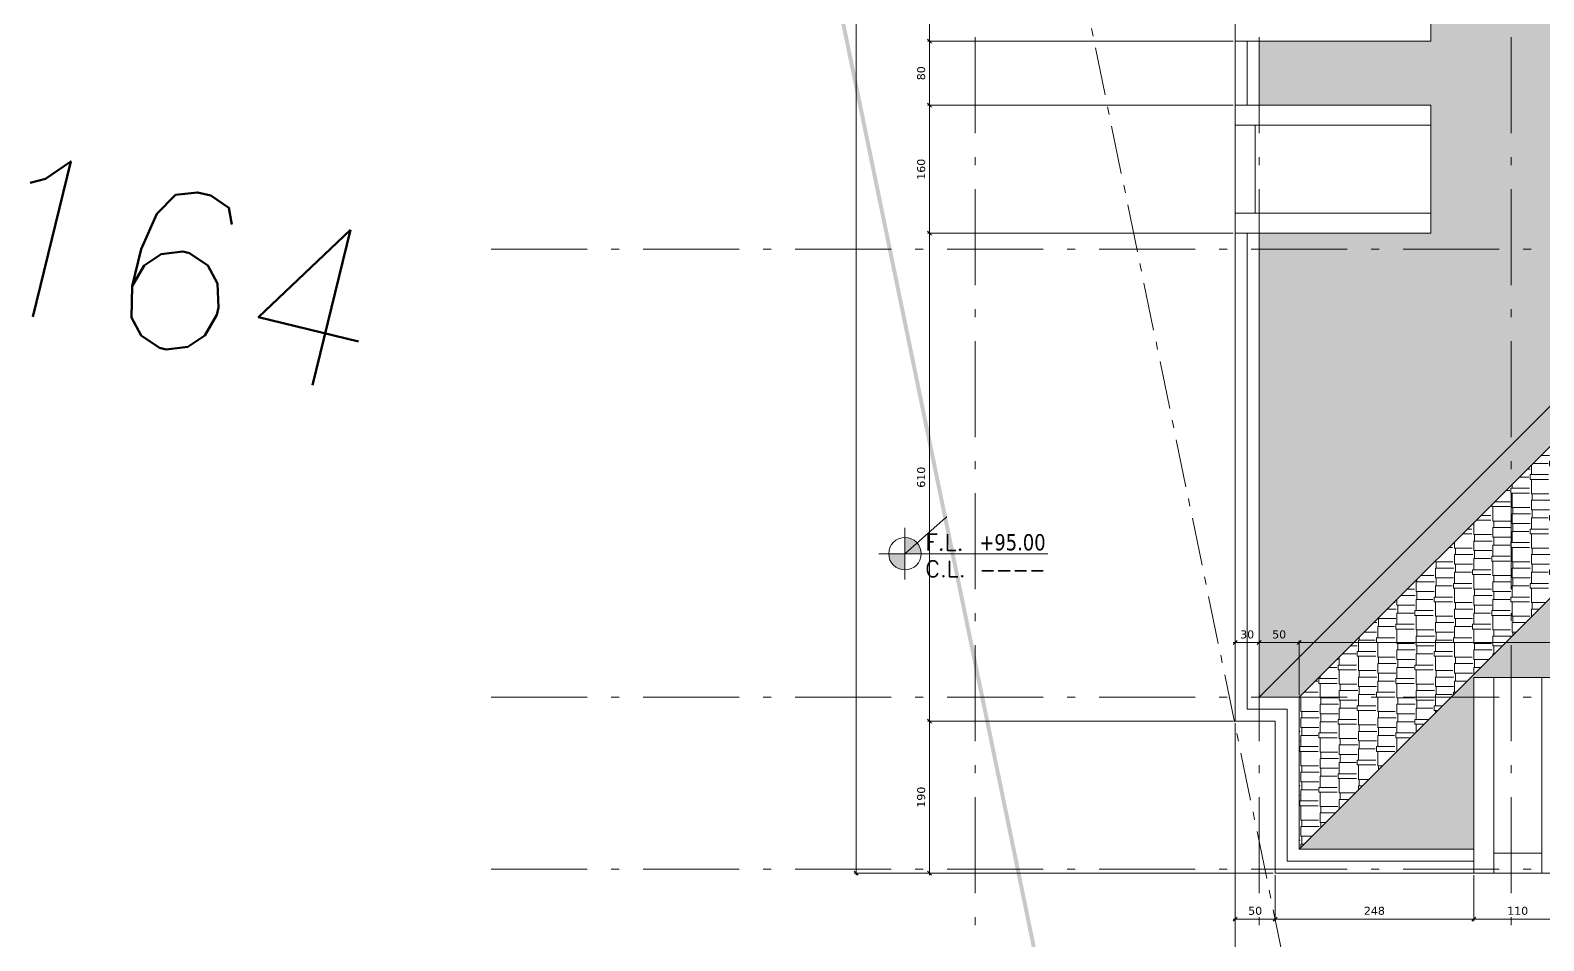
# Model space of a CAD drawing. Header units: inches. Extents: x -48 to 777, y -156 to 510.
# Drawn here: x 82.67 to 101.58, y 126.81 to 138.19 of the extents above; entities that cross this region are included whole.
import ezdxf
from ezdxf.enums import TextEntityAlignment as Align

# ---------------------------------------------------------------- set-up
doc = ezdxf.new("R2010")
doc.units = ezdxf.units.IN
doc.header["$MEASUREMENT"] = 0
doc.set_wipeout_variables(frame=1)
for name, pattern in [('ACAD_ISO10W100', [18, 12, -3, 0, -3]), ('HIDDEN', [0.375, 0.25, -0.125]), ('NUHA', [1.45, 0.75, -0.25, 0.2, -0.25])]:
    doc.linetypes.add(name, pattern=pattern)
doc.layers.get('Defpoints').update_dxf_attribs({"lineweight": 5})
for name, color, linetype, lineweight in [('A-AXIS ST', 251, 'ACAD_ISO10W100', 5), ('A-DIM', 9, 'Continuous', 5), ('A-HIDDEN', 254, 'HIDDEN', 5), ('A-LEVELS', 139, 'Continuous', 20), ('A-LIMIT LOT', 235, 'ACAD_ISO10W100', 20), ('A-NOTES', 151, 'Continuous', 20), ('A-SIGNS1', 20, 'Continuous', 15), ('A-SIGNS2', 30, 'Continuous', 15), ('D-STONE', 52, 'Continuous', 20), ('D-WOOD', 32, 'Continuous', 20)]:
    doc.layers.add(name, color=color, linetype=linetype, lineweight=lineweight)
doc.layers.add('HH-DARK GREY', color=7, linetype='Continuous', lineweight=5, true_color=0x404040)
doc.layers.add('pts pc', color=7, linetype='Continuous')
doc.styles.add('5mm', font='simplex_.ttf', dxfattribs={"height": 5})
doc.styles.add('ROMAND', font='verdana.ttf')
doc.styles.add('ROMANS', font='romans__.ttf', dxfattribs={"height": 0.14})
doc.dimstyles.new('M-1.50', dxfattribs={"dimtxt": 0.1, "dimasz": 0.05, "dimexe": 0.025, "dimexo": 0.025, "dimgap": 0.05, "dimtad": 1, "dimlfac": 100, "dimrnd": 0.5, "dimzin": 9, "dimdsep": 46, "dimtxsty": 'ROMAND', "dimblk": 'OBLIQUE', "dimcen": 1, "dimdle": 0.025, "dimclrd": 256, "dimclre": 256, "dimclrt": 2, "dimadec": 0, "dimazin": 0, "dimtfac": 0.666667, "dimtmove": 2, "dimatfit": 3, "dimfxl": 0.04, "dimtolj": 1, "dimtzin": 5, "dimlwd": -1, "dimlwe": -1, "dimarcsym": 0})
pattern_1 = [(0, (-242.49175, -175.21088), (0.51, 0.24), [0.12, -0.1, 0.14, -0.06, 0.18, -0.08]), (0, (-242.37175, -175.20088), (0.51, 0.24), [0.1, -0.38, 0.08, -0.12]), (0, (-242.13175, -175.22588), (0.51, 0.24), [0.06, -0.62]), (90, (-242.49175, -175.21088), (-0.17, 0.24), [0.23, -0.73]), (90, (-242.37175, -175.21088), (-0.17, 0.24), [0.225, -0.735]), (90, (-242.27175, -175.21088), (-0.17, 0.24), [0.21, -0.75]), (90, (-242.13175, -175.22588), (-0.17, 0.24), [0.23, -0.73]), (90, (-242.07175, -175.22588), (-0.17, 0.24), [0.23, -0.73]), (90, (-241.89175, -175.21088), (-0.17, 0.24), [0.22, -0.74])]

# ---------------------------------------------------------------- blocks, each defined once
blk = doc.blocks.new('AXIS')
at = {"layer": 'A-AXIS ST', "ltscale": 0.1}
for p, q in [((633.96853, 296.91777), (633.96853, 336.01919)), ((637.51853, 296.91777), (637.51853, 336.01919)), ((640.66853, 296.91777), (640.66853, 336.01919)), ((657.61853, 310.66777), (627.81853, 310.66777)), ((657.61853, 305.06777), (627.81853, 305.06777)), ((657.61853, 302.91777), (627.81853, 302.91777))]:
    blk.add_line(p, q, dxfattribs=at)
blk = doc.blocks.new('_Oblique')
at = {"color": 0, "linetype": 'ByBlock', "lineweight": -2}
blk.add_line((-0.5, -0.5), (0.5, 0.5), dxfattribs=at)
blk = doc.blocks.new('*D476')
at = {"layer": 'A-DIM', "transparency": 16777216}
for p, q in [((97.702, 139.657), (93.88, 139.657)), ((93.905, 139.682), (93.905, 138.032)), ((97.702, 138.057), (93.88, 138.057))]:
    blk.add_line(p, q, dxfattribs=at)
at = {"layer": 'Defpoints', "color": 0, "transparency": 16777216}
for p in [(97.727, 139.657), (93.905, 138.057), (97.727, 138.057)]:
    blk.add_point(p, dxfattribs=at)
at = {"layer": 'A-DIM', "transparency": 16777216, "xscale": 0.05, "yscale": 0.05, "zscale": 0.05}
for p, rotation in [((93.905, 139.657), 90), ((93.905, 138.057), 270)]:
    blk.add_blockref('_Oblique', p, dxfattribs=dict(at, rotation=rotation))
at = {"layer": 'A-DIM', "color": 2, "transparency": 16777216, "insert": (93.803, 138.857), "char_height": 0.1, "attachment_point": 5, "rotation": 90, "style": 'ROMAND'}
blk.add_mtext('\\A1;160', dxfattribs=at)
blk = doc.blocks.new('*D477')
at = {"layer": 'A-DIM', "transparency": 16777216}
for p, q in [((93.905, 138.082), (93.905, 137.232)), ((97.702, 138.057), (93.88, 138.057)), ((97.702, 137.257), (93.88, 137.257))]:
    blk.add_line(p, q, dxfattribs=at)
at = {"layer": 'Defpoints', "color": 0, "transparency": 16777216}
for p in [(97.727, 138.057), (93.905, 137.257), (97.727, 137.257)]:
    blk.add_point(p, dxfattribs=at)
at = {"layer": 'A-DIM', "transparency": 16777216, "xscale": 0.05, "yscale": 0.05, "zscale": 0.05}
for p, rotation in [((93.905, 138.057), 90), ((93.905, 137.257), 270)]:
    blk.add_blockref('_Oblique', p, dxfattribs=dict(at, rotation=rotation))
at = {"layer": 'A-DIM', "color": 2, "transparency": 16777216, "insert": (93.803, 137.657), "char_height": 0.1, "attachment_point": 5, "rotation": 90, "style": 'ROMAND'}
blk.add_mtext('\\A1;80', dxfattribs=at)
blk = doc.blocks.new('*D478')
at = {"layer": 'A-DIM', "transparency": 16777216}
for p, q in [((97.702, 137.257), (93.88, 137.257)), ((93.905, 137.282), (93.905, 135.632)), ((97.702, 135.657), (93.88, 135.657))]:
    blk.add_line(p, q, dxfattribs=at)
at = {"layer": 'Defpoints', "color": 0, "transparency": 16777216}
for p in [(97.727, 137.257), (93.905, 135.657), (97.727, 135.657)]:
    blk.add_point(p, dxfattribs=at)
at = {"layer": 'A-DIM', "transparency": 16777216, "xscale": 0.05, "yscale": 0.05, "zscale": 0.05}
for p, rotation in [((93.905, 137.257), 90), ((93.905, 135.657), 270)]:
    blk.add_blockref('_Oblique', p, dxfattribs=dict(at, rotation=rotation))
at = {"layer": 'A-DIM', "color": 2, "transparency": 16777216, "insert": (93.803, 136.457), "char_height": 0.1, "attachment_point": 5, "rotation": 90, "style": 'ROMAND'}
blk.add_mtext('\\A1;160', dxfattribs=at)
blk = doc.blocks.new('*D479')
at = {"layer": 'A-DIM', "transparency": 16777216}
for p, q in [((97.702, 135.657), (93.88, 135.657)), ((93.905, 135.682), (93.905, 129.532)), ((97.702, 129.557), (93.88, 129.557))]:
    blk.add_line(p, q, dxfattribs=at)
at = {"layer": 'Defpoints', "color": 0, "transparency": 16777216}
for p in [(97.727, 135.657), (93.905, 129.557), (97.727, 129.557)]:
    blk.add_point(p, dxfattribs=at)
at = {"layer": 'A-DIM', "transparency": 16777216, "xscale": 0.05, "yscale": 0.05, "zscale": 0.05}
for p, rotation in [((93.905, 135.657), 90), ((93.905, 129.557), 270)]:
    blk.add_blockref('_Oblique', p, dxfattribs=dict(at, rotation=rotation))
at = {"layer": 'A-DIM', "color": 2, "transparency": 16777216, "insert": (93.803, 132.607), "char_height": 0.1, "attachment_point": 5, "rotation": 90, "style": 'ROMAND'}
blk.add_mtext('\\A1;610', dxfattribs=at)
blk = doc.blocks.new('*D480')
at = {"layer": 'A-DIM', "transparency": 16777216}
for p, q in [((93.905, 129.582), (93.905, 127.632)), ((97.702, 129.557), (93.88, 129.557)), ((98.202, 127.657), (93.88, 127.657))]:
    blk.add_line(p, q, dxfattribs=at)
at = {"layer": 'Defpoints', "color": 0, "transparency": 16777216}
for p in [(97.727, 129.557), (93.905, 127.657), (98.227, 127.657)]:
    blk.add_point(p, dxfattribs=at)
at = {"layer": 'A-DIM', "transparency": 16777216, "xscale": 0.05, "yscale": 0.05, "zscale": 0.05}
for p, rotation in [((93.905, 129.557), 90), ((93.905, 127.657), 270)]:
    blk.add_blockref('_Oblique', p, dxfattribs=dict(at, rotation=rotation))
at = {"layer": 'A-DIM', "color": 2, "transparency": 16777216, "insert": (93.803, 128.607), "char_height": 0.1, "attachment_point": 5, "rotation": 90, "style": 'ROMAND'}
blk.add_mtext('\\A1;190', dxfattribs=at)
blk = doc.blocks.new('*D481')
at = {"layer": 'A-DIM', "transparency": 16777216}
for p, q in [((94.402, 155.808), (92.967, 155.808)), ((92.992, 127.632), (92.992, 155.833)), ((98.202, 127.657), (92.967, 127.657))]:
    blk.add_line(p, q, dxfattribs=at)
at = {"layer": 'Defpoints', "color": 0, "transparency": 16777216}
for p in [(92.992, 155.808), (94.427, 155.808), (98.227, 127.657)]:
    blk.add_point(p, dxfattribs=at)
at = {"layer": 'A-DIM', "transparency": 16777216, "xscale": 0.05, "yscale": 0.05, "zscale": 0.05}
for p, rotation in [((92.992, 155.808), 90), ((92.992, 127.657), 270)]:
    blk.add_blockref('_Oblique', p, dxfattribs=dict(at, rotation=rotation))
at = {"layer": 'A-DIM', "color": 2, "transparency": 16777216, "insert": (92.89, 141.733), "char_height": 0.1, "attachment_point": 5, "rotation": 90, "style": 'ROMAND'}
blk.add_mtext('\\A1;2815', dxfattribs=at)
blk = doc.blocks.new('*D482')
at = {"layer": 'A-DIM', "transparency": 16777216}
for p, q in [((97.727, 129.532), (97.727, 127.059)), ((98.227, 127.632), (98.227, 127.059)), ((97.702, 127.084), (98.252, 127.084))]:
    blk.add_line(p, q, dxfattribs=at)
at = {"layer": 'Defpoints', "color": 0, "transparency": 16777216}
for p in [(97.727, 129.557), (98.227, 127.657), (98.227, 127.084)]:
    blk.add_point(p, dxfattribs=at)
at = {"layer": 'A-DIM', "transparency": 16777216, "xscale": 0.05, "yscale": 0.05, "zscale": 0.05, "rotation": 180}
blk.add_blockref('_Oblique', (97.727, 127.084), dxfattribs=at)
at = {"layer": 'A-DIM', "transparency": 16777216, "xscale": 0.05, "yscale": 0.05, "zscale": 0.05}
blk.add_blockref('_Oblique', (98.227, 127.084), dxfattribs=at)
at = {"layer": 'A-DIM', "color": 2, "transparency": 16777216, "insert": (97.977, 127.186), "char_height": 0.1, "attachment_point": 5, "style": 'ROMAND'}
blk.add_mtext('\\A1;50', dxfattribs=at)
blk = doc.blocks.new('*D483')
at = {"layer": 'A-DIM', "transparency": 16777216}
for p, q in [((98.227, 127.632), (98.227, 127.059)), ((100.708, 127.632), (100.708, 127.059)), ((98.202, 127.084), (100.733, 127.084))]:
    blk.add_line(p, q, dxfattribs=at)
at = {"layer": 'Defpoints', "color": 0, "transparency": 16777216}
for p in [(98.227, 127.657), (100.708, 127.657), (100.708, 127.084)]:
    blk.add_point(p, dxfattribs=at)
at = {"layer": 'A-DIM', "transparency": 16777216, "xscale": 0.05, "yscale": 0.05, "zscale": 0.05, "rotation": 180}
blk.add_blockref('_Oblique', (98.227, 127.084), dxfattribs=at)
at = {"layer": 'A-DIM', "transparency": 16777216, "xscale": 0.05, "yscale": 0.05, "zscale": 0.05}
blk.add_blockref('_Oblique', (100.708, 127.084), dxfattribs=at)
at = {"layer": 'A-DIM', "color": 2, "transparency": 16777216, "insert": (99.467, 127.186), "char_height": 0.1, "attachment_point": 5, "style": 'ROMAND'}
blk.add_mtext('\\A1;248', dxfattribs=at)
blk = doc.blocks.new('*D484')
at = {"layer": 'A-DIM', "transparency": 16777216}
for p, q in [((100.708, 127.632), (100.708, 127.059)), ((101.808, 127.632), (101.808, 127.059)), ((100.683, 127.084), (101.833, 127.084))]:
    blk.add_line(p, q, dxfattribs=at)
at = {"layer": 'Defpoints', "color": 0, "transparency": 16777216}
for p in [(100.708, 127.657), (101.808, 127.657), (101.808, 127.084)]:
    blk.add_point(p, dxfattribs=at)
at = {"layer": 'A-DIM', "transparency": 16777216, "xscale": 0.05, "yscale": 0.05, "zscale": 0.05, "rotation": 180}
blk.add_blockref('_Oblique', (100.708, 127.084), dxfattribs=at)
at = {"layer": 'A-DIM', "transparency": 16777216, "xscale": 0.05, "yscale": 0.05, "zscale": 0.05}
blk.add_blockref('_Oblique', (101.808, 127.084), dxfattribs=at)
at = {"layer": 'A-DIM', "color": 2, "transparency": 16777216, "insert": (101.258, 127.186), "char_height": 0.1, "attachment_point": 5, "style": 'ROMAND'}
blk.add_mtext('\\A1;110', dxfattribs=at)
blk = doc.blocks.new('*D489')
at = {"layer": 'A-DIM', "transparency": 16777216}
for p, q in [((97.727, 129.532), (97.727, 125.897)), ((110.627, 129.532), (110.627, 125.897)), ((110.652, 125.922), (97.702, 125.922))]:
    blk.add_line(p, q, dxfattribs=at)
at = {"layer": 'Defpoints', "color": 0, "transparency": 16777216}
for p in [(97.727, 129.557), (110.627, 129.557), (97.727, 125.922)]:
    blk.add_point(p, dxfattribs=at)
at = {"layer": 'A-DIM', "transparency": 16777216, "xscale": 0.05, "yscale": 0.05, "zscale": 0.05, "rotation": 180}
blk.add_blockref('_Oblique', (97.727, 125.922), dxfattribs=at)
at = {"layer": 'A-DIM', "transparency": 16777216, "xscale": 0.05, "yscale": 0.05, "zscale": 0.05}
blk.add_blockref('_Oblique', (110.627, 125.922), dxfattribs=at)
at = {"layer": 'A-DIM', "color": 2, "transparency": 16777216, "insert": (104.177, 126.024), "char_height": 0.1, "attachment_point": 5, "style": 'ROMAND'}
blk.add_mtext('\\A1;1290', dxfattribs=at)
blk = doc.blocks.new('*D506')
at = {"layer": 'A-DIM', "transparency": 16777216}
for p, q in [((109.852, 130.539), (98.502, 130.539)), ((98.527, 129.882), (98.527, 130.564)), ((109.827, 129.882), (109.827, 130.564))]:
    blk.add_line(p, q, dxfattribs=at)
at = {"layer": 'Defpoints', "color": 0, "transparency": 16777216}
for p in [(98.527, 130.539), (98.527, 129.857), (109.827, 129.857)]:
    blk.add_point(p, dxfattribs=at)
at = {"layer": 'A-DIM', "transparency": 16777216, "xscale": 0.05, "yscale": 0.05, "zscale": 0.05, "rotation": 180}
blk.add_blockref('_Oblique', (98.527, 130.539), dxfattribs=at)
at = {"layer": 'A-DIM', "transparency": 16777216, "xscale": 0.05, "yscale": 0.05, "zscale": 0.05}
blk.add_blockref('_Oblique', (109.827, 130.539), dxfattribs=at)
at = {"layer": 'A-DIM', "color": 2, "transparency": 16777216, "insert": (104.177, 130.641), "char_height": 0.1, "attachment_point": 5, "style": 'ROMAND'}
blk.add_mtext('\\A1;1130', dxfattribs=at)
blk = doc.blocks.new('*D507')
at = {"layer": 'A-DIM', "transparency": 16777216}
for p, q in [((98.552, 130.539), (98.002, 130.539)), ((98.027, 129.882), (98.027, 130.564)), ((98.527, 129.882), (98.527, 130.564))]:
    blk.add_line(p, q, dxfattribs=at)
at = {"layer": 'Defpoints', "color": 0, "transparency": 16777216}
for p in [(98.027, 130.539), (98.027, 129.857), (98.527, 129.857)]:
    blk.add_point(p, dxfattribs=at)
at = {"layer": 'A-DIM', "transparency": 16777216, "xscale": 0.05, "yscale": 0.05, "zscale": 0.05, "rotation": 180}
blk.add_blockref('_Oblique', (98.027, 130.539), dxfattribs=at)
at = {"layer": 'A-DIM', "transparency": 16777216, "xscale": 0.05, "yscale": 0.05, "zscale": 0.05}
blk.add_blockref('_Oblique', (98.527, 130.539), dxfattribs=at)
at = {"layer": 'A-DIM', "color": 2, "transparency": 16777216, "insert": (98.277, 130.641), "char_height": 0.1, "attachment_point": 5, "style": 'ROMAND'}
blk.add_mtext('\\A1;50', dxfattribs=at)
blk = doc.blocks.new('*D508')
at = {"layer": 'A-DIM', "transparency": 16777216}
for p, q in [((98.052, 130.539), (97.702, 130.539)), ((97.727, 130.145), (97.727, 130.564)), ((98.027, 129.882), (98.027, 130.564))]:
    blk.add_line(p, q, dxfattribs=at)
at = {"layer": 'Defpoints', "color": 0, "transparency": 16777216}
for p in [(97.727, 130.539), (97.727, 130.12), (98.027, 129.857)]:
    blk.add_point(p, dxfattribs=at)
at = {"layer": 'A-DIM', "transparency": 16777216, "xscale": 0.05, "yscale": 0.05, "zscale": 0.05, "rotation": 180}
blk.add_blockref('_Oblique', (97.727, 130.539), dxfattribs=at)
at = {"layer": 'A-DIM', "transparency": 16777216, "xscale": 0.05, "yscale": 0.05, "zscale": 0.05}
blk.add_blockref('_Oblique', (98.027, 130.539), dxfattribs=at)
at = {"layer": 'A-DIM', "color": 2, "transparency": 16777216, "insert": (97.877, 130.641), "char_height": 0.1, "attachment_point": 5, "style": 'ROMAND'}
blk.add_mtext('\\A1;30', dxfattribs=at)
blk = doc.blocks.new('GXFHGCGFCD')
at = {"layer": 'A-SIGNS1', "linetype": 'NUHA'}
h = blk.add_hatch(color=256, dxfattribs=at)
h.paths.add_polyline_path([(90.382, 61.33), (90.382, 61.17), (90.542, 61.17, 0.414214)])
h.paths.add_polyline_path([(90.382, 61.17), (90.222, 61.17, 0.414214), (90.382, 61.01)])
at = {"layer": 'A-SIGNS1'}
for p, q in [((90.382, 60.914), (90.382, 61.426)), ((90.126, 61.17), (91.79, 61.17))]:
    blk.add_line(p, q, dxfattribs=at)
blk.add_circle((90.382, 61.17), 0.16, dxfattribs=at)
blk = doc.blocks.new('DGXFHXFGDFD')
at = {"layer": 'A-SIGNS1'}
blk.add_blockref('GXFHGCGFCD', (0, 0), dxfattribs=at)
at = {"layer": 'A-SIGNS2', "linetype": 'NUHA', "style": 'ROMANS'}
for s, p in [('F.L.', (90.583, 61.203)), ('C.L.', (90.583, 60.941))]:
    blk.add_text(s, height=0.16, dxfattribs=at).set_placement(p)
at = {"layer": 'A-SIGNS2', "style": 'ROMANS', "width": 0.910135, "flags": 4}
for tag, p, p2 in [('NIV.FINI', (91.116, 61.203), (91.79, 61.203)), ('NIV.BETON', (91.116, 60.941), (91.79, 60.941))]:
    blk.add_attdef(tag, text='', height=0.16, dxfattribs=at).set_placement(p, p2, align=Align.FIT)
blk = doc.blocks.new('LOT 688  TOPOGRAPHIC PLAN')
at = {"layer": 'A-LEVELS', "color": 209, "linetype": 'Continuous'}
blk.add_lwpolyline([(-315990.84754, -27925.45822), (-315990.37363, -27925.03798), (-315989.89509, -27924.63812), (-315989.63887, -27924.51289), (-315989.36363, -27924.47147), (-315989.07045, -27924.50898), (-315988.76606, -27924.59567), (-315988.15115, -27924.79439), (-315987.85441, -27924.84535), (-315987.57397, -27924.82347), (-315987.3139, -27924.71456), (-315987.0728, -27924.53599), (-315986.63945, -27924.05385), (-315986.25778, -27923.53972), (-315985.91179, -27923.05221), (-315985.58565, -27922.55544), (-315985.26302, -27922.01262), (-315984.91153, -27921.46935), (-315984.70889, -27921.24231), (-315984.47953, -27921.07004), (-315984.21712, -27920.9705), (-315983.9239, -27920.93551), (-315983.29488, -27920.90163), (-315982.66807, -27920.74485)], dxfattribs=at)
at = {"layer": 'A-LEVELS', "linetype": 'Continuous'}
blk.add_lwpolyline([(-315988.67861, -27932.76853), (-315988.12899, -27932.55361), (-315987.61857, -27932.28846), (-315987.21638, -27931.88282), (-315986.85842, -27931.41121), (-315986.45368, -27930.98156), (-315986.33575, -27930.89225), (-315986.25537, -27930.76912), (-315986.09546, -27930.51457), (-315985.44851, -27929.43765), (-315984.75035, -27928.3945), (-315984.36561, -27927.93882), (-315983.94833, -27927.55543), (-315983.49192, -27927.26563), (-315982.98985, -27927.09052), (-315982.44218, -27927.0263)], dxfattribs=at)
at = {"layer": 'A-LIMIT LOT', "linetype": 'Continuous', "const_width": 0.1}
blk.add_lwpolyline([(-315996.80172, -27893.57917), (-315985.1164, -27950.2257), (-315970.22923, -27937.16678), (-315964.6636, -27941.43051), (-315964.08799, -27936.87852), (-315969.32038, -27930.53073), (-315969.32038, -27896.23659), (-315996.80172, -27893.57917)], dxfattribs=at)
at = {"layer": 'A-NOTES', "linetype": 'Continuous', "style": '5mm'}
blk.add_text('164', height=2, rotation=346.245633, dxfattribs=at).set_placement((-316002.66321, -27922.27149))
at = {"linetype": 'Continuous'}
blk.add_wipeout([(-315996.80172, -27893.57917), (-315969.32038, -27896.23659), (-315969.32038, -27930.53073), (-315964.08799, -27936.87852), (-315964.6636, -27941.43051), (-315970.22923, -27937.16678), (-315985.1164, -27950.2257)], dxfattribs=at).dxf.layer = 'A-LIMIT LOT'
at = {"layer": 'A-HIDDEN', "linetype": 'ACAD_ISO10W100', "ltscale": 0.05}
blk.add_lwpolyline([(-315992.30527, -27900.52725), (-315983.21966, -27944.57125), (-315970.69258, -27933.58259), (-315972.32038, -27931.60779), (-315972.32038, -27902.3323)], close=True, dxfattribs=at)
at = {"layer": 'A-SIGNS1'}
ref = blk.add_blockref('DGXFHXFGDFD', (-316105.37945, -28002.97223), dxfattribs=dict(at, xscale=1.267200000000003, yscale=1.267200000000003, zscale=1.267200000000003))
ref.add_attrib('NIV.FINI', '+95.00', dxfattribs={"layer": 'A-SIGNS2', "height": 0.202752, "style": 'ROMAND', "width": 0.797031}).set_placement((-315989.91743, -27925.41562), (-315989.08946, -27925.41562), align=Align.FIT)
ref.add_attrib('NIV.BETON', '----', dxfattribs={"layer": 'A-SIGNS2', "height": 0.202752, "style": 'ROMAND', "width": 1.634557}).set_placement((-315989.91743, -27925.74739), (-315989.08946, -27925.74739), align=Align.FIT)

msp = doc.modelspace()

# ---------------------------------------------------------------- block references
at = {"layer": 'pts pc'}
msp.add_blockref('LOT 688  TOPOGRAPHIC PLAN', (316084.44716, 28057.10823), dxfattribs=at)

# ---------------------------------------------------------------- next in the draw order: hatches: boundary and pattern name
at = {"layer": 'HH-DARK GREY'}
h = msp.add_hatch(dxfattribs=at)
h.set_pattern_fill('AR-RSHKE', color=256, scale=0.02, angle=270)
h.paths.add_polyline_path([(104.17659, 149.35863), (98.02678, 142.20688), (98.02678, 139.65689), (100.17102, 139.65689), (100.17102, 139.40689), (100.17102, 138.30688), (100.17102, 138.05688), (98.02678, 138.05688), (98.02678, 137.25689), (100.17102, 137.25689), (100.17102, 136.80689), (100.17102, 135.70688), (100.17102, 135.65688), (98.02678, 135.65688), (98.02678, 129.85688), (104.17659, 136.0067)])
h.paths.add_polyline_path([(103.22678, 142.70688), (103.82678, 142.70688), (103.82678, 141.80688), (103.22678, 141.80688)], flags=16)
h.paths.add_polyline_path([(103.37678, 142.55688), (103.67678, 142.55688), (103.67678, 141.95688), (103.37678, 141.95688)], flags=0)
h.paths.add_polyline_path([(103.22678, 138.80688), (103.82678, 138.80688), (103.82678, 137.40688), (103.22678, 137.40688)], flags=16)
h.paths.add_polyline_path([(103.37678, 138.65688), (103.67678, 138.65688), (103.67678, 137.55688), (103.37678, 137.55688)], flags=0)
h = msp.add_hatch(dxfattribs=at)
h.set_pattern_fill('AR-RSHKE', color=256, scale=0.02)
h.set_pattern_definition(pattern_1)
h.paths.add_polyline_path([(104.17678, 135.50688), (109.82678, 129.85688), (110.32678, 129.85688), (104.17678, 136.00688), (98.02678, 129.85688), (98.52678, 129.85688)])
h = msp.add_hatch(dxfattribs=at)
h.set_pattern_fill('AR-RSHKE', color=256, scale=0.02, angle=270)
h.set_pattern_definition([(270, (-242.49175, -175.21088), (0.24, -0.51), [0.12, -0.1, 0.14, -0.06, 0.18, -0.08]), (270, (-242.48175, -175.33088), (0.24, -0.51), [0.1, -0.38, 0.08, -0.12]), (270, (-242.50675, -175.57088), (0.24, -0.51), [0.06, -0.62]), (0, (-242.49175, -175.21088), (0.24, 0.17), [0.23, -0.73]), (0, (-242.49175, -175.33088), (0.24, 0.17), [0.225, -0.735]), (0, (-242.49175, -175.43088), (0.24, 0.17), [0.21, -0.75]), (0, (-242.50675, -175.57088), (0.24, 0.17), [0.23, -0.73]), (0, (-242.50675, -175.63088), (0.24, 0.17), [0.23, -0.73]), (0, (-242.49175, -175.81088), (0.24, 0.17), [0.22, -0.74])])
h.paths.add_polyline_path([(104.17678, 135.50688), (98.52678, 129.85688), (98.52678, 127.95688), (103.22678, 132.65688), (103.22678, 133.30688), (103.82678, 133.30688), (103.82678, 133.25688), (104.17678, 133.60688)])
h = msp.add_hatch(dxfattribs=at)
h.set_pattern_fill('AR-RSHKE', color=256, scale=0.02)
h.set_pattern_definition(pattern_1)
h.paths.add_polyline_path([(104.17678, 133.60688), (103.82678, 133.25688), (103.82678, 131.90688), (103.22678, 131.90688), (103.22678, 132.65688), (98.52678, 127.95688), (100.70775, 127.95688), (100.70775, 130.10113), (100.95775, 130.10113), (101.55775, 130.10113), (101.80775, 130.10113), (101.80775, 127.95688), (106.5458, 127.95688), (106.5458, 130.10113), (106.7958, 130.10113), (107.39581, 130.10113), (107.64581, 130.10113), (107.64581, 127.95688), (109.82678, 127.95688)])

# ---------------------------------------------------------------- next in the draw order: linework, layer by layer
at = {"layer": 'D-STONE'}
msp.add_line((98.52678, 129.85688), (104.17678, 135.50688), dxfattribs=at)
for points in [[(97.72678, 137.25689), (97.72678, 138.05688)], [(97.87678, 137.25689), (97.87678, 138.05688)], [(98.02678, 137.25689), (98.02678, 138.05688)], [(97.72678, 135.90688), (100.17102, 135.90688), (100.17102, 137.00689), (97.72678, 137.00689)], [(98.02678, 129.85688), (104.17678, 136.00688)], [(100.70775, 127.65688), (98.22678, 127.65688), (98.22678, 129.55688), (97.72678, 129.55688), (97.72678, 135.65688)], [(100.70775, 127.80688), (98.37678, 127.80688), (98.37678, 129.70688), (97.87678, 129.70688), (97.87678, 135.65688)], [(100.70775, 127.95688), (98.52678, 127.95688), (98.52678, 129.85688), (98.02678, 129.85688), (98.02678, 135.65688)], [(98.52678, 127.95688), (103.22678, 132.65688)], [(100.95775, 127.65688), (100.95775, 130.10113), (101.55775, 130.10113), (101.55775, 127.65688)]]:
    msp.add_lwpolyline(points, dxfattribs=at)
at = {"layer": 'D-WOOD'}
for points in [[(100.17102, 138.30688), (100.17102, 138.05688), (97.72678, 138.05688), (97.72678, 139.65689), (100.17102, 139.65689), (100.17102, 139.40689), (97.97678, 139.40689), (97.97678, 138.30688)], [(100.17102, 135.90688), (100.17102, 135.65688), (97.72678, 135.65688), (97.72678, 137.25689), (100.17102, 137.25689), (100.17102, 137.00689), (97.97678, 137.00689), (97.97678, 135.90688)], [(100.95775, 130.10113), (100.70775, 130.10113), (100.70775, 127.65688), (101.80775, 127.65688), (101.80775, 130.10113), (101.55775, 130.10113), (101.55775, 127.90688), (100.95775, 127.90688)]]:
    msp.add_lwpolyline(points, close=True, dxfattribs=at)

# ---------------------------------------------------------------- next in the draw order: block references
at = {"layer": 'A-DIM'}
msp.add_blockref('AXIS', (-539.49175, -175.21088), dxfattribs=at)

# ---------------------------------------------------------------- next in the draw order: dimensions: what is measured, and where the dimension line sits
for base, p1, p2, picture, middle in [((92.99238, 155.80845), (98.22678, 127.65688), (94.42678, 155.80845), '*D481', (92.8901, 141.73267)), ((93.90524, 138.05688), (97.72678, 139.65689), (97.72678, 138.05688), '*D476', (93.8032, 138.85689)), ((93.90524, 137.25689), (97.72678, 138.05688), (97.72678, 137.25689), '*D477', (93.80296, 137.65689)), ((93.90524, 135.65688), (97.72678, 137.25689), (97.72678, 135.65688), '*D478', (93.8032, 136.45689)), ((93.90524, 129.55688), (97.72678, 135.65688), (97.72678, 129.55688), '*D479', (93.8032, 132.60688)), ((93.90524, 127.65688), (97.72678, 129.55688), (98.22678, 127.65688), '*D480', (93.8032, 128.60688))]:
    dim = msp.add_linear_dim(base=base, p1=p1, p2=p2, angle=90, dimstyle='M-1.50', dxfattribs=at)
    dim.commit()
    dim.dimension.update_dxf_attribs({"geometry": picture, "text_midpoint": middle})
for base, p1, p2, picture, middle in [((97.72678, 130.53861), (98.02678, 129.85688), (97.72678, 130.11985), '*D508', (97.87678, 130.64069)), ((98.02678, 130.53861), (98.52678, 129.85688), (98.02678, 129.85688), '*D507', (98.27678, 130.64066)), ((98.52678, 130.53861), (109.82678, 129.85688), (98.52678, 129.85688), '*D506', (104.17678, 130.64069)), ((98.22678, 127.08382), (97.72678, 129.55688), (98.22678, 127.65688), '*D482', (97.97678, 127.18587)), ((97.72678, 125.92189), (110.62678, 129.55688), (97.72678, 129.55688), '*D489', (104.17678, 126.02397)), ((100.70775, 127.08382), (98.22678, 127.65688), (100.70775, 127.65688), '*D483', (99.46726, 127.1861)), ((101.80775, 127.08382), (100.70775, 127.65688), (101.80775, 127.65688), '*D484', (101.25775, 127.18587))]:
    dim = msp.add_linear_dim(base=base, p1=p1, p2=p2, dimstyle='M-1.50', dxfattribs=at)
    dim.commit()
    dim.dimension.update_dxf_attribs({"geometry": picture, "text_midpoint": middle})

doc.saveas('drawing.dxf')
